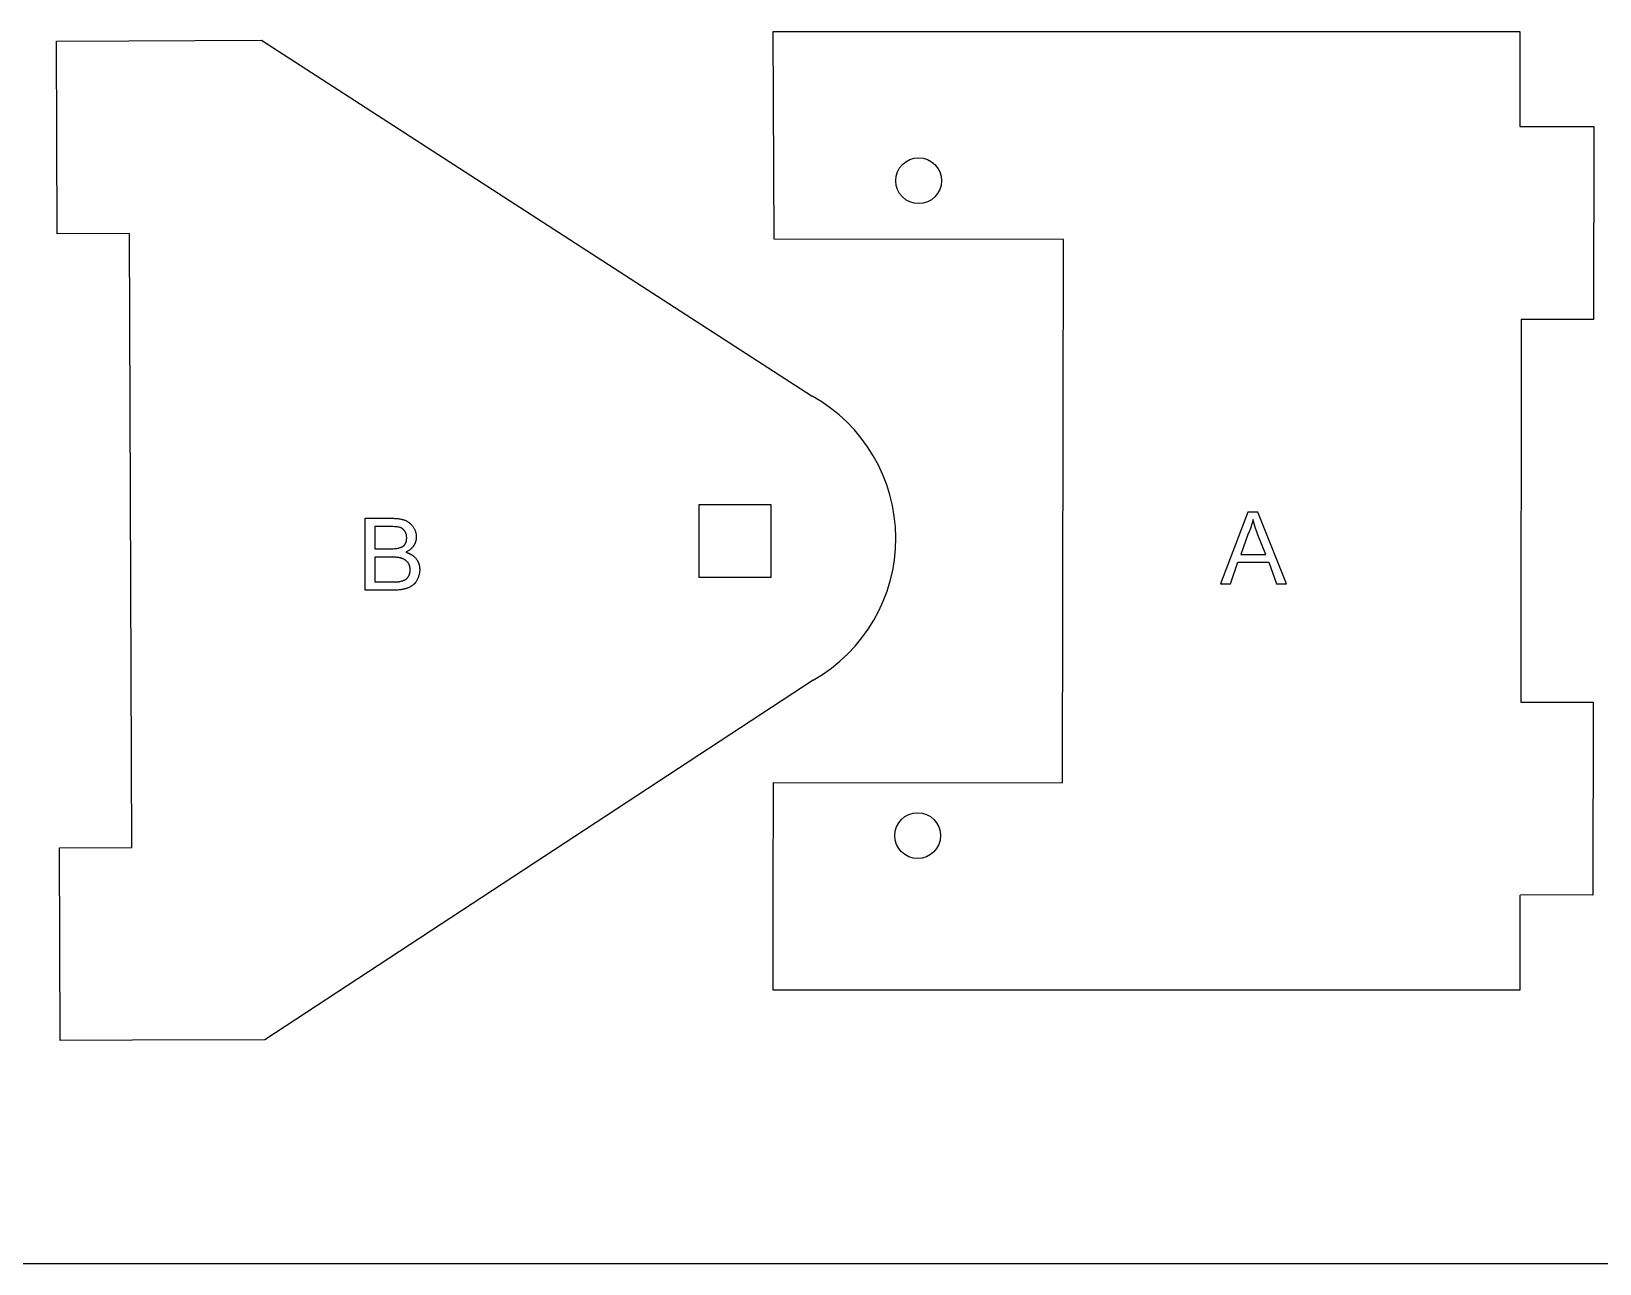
# Model space of a CAD drawing. Extents: x -681 to -116, y -32 to 76.
# Drawn here: x -539.7 to -474.6, y -31.6 to 19.5 of the extents above; entities that cross this region are included whole.
import ezdxf

# ---------------------------------------------------------------- set-up
doc = ezdxf.new("R2010")
doc.units = 0
doc.layers.add('DEFAULT', color=7, linetype='CONTINUOUS')
doc.layers.add('MAKE2D$VISIBLE$LINES', color=7, linetype='CONTINUOUS')

msp = doc.modelspace()

# ---------------------------------------------------------------- linework, layer by layer
at = {"layer": 'DEFAULT'}
for p, q in [((-508.883, 10.879), (-508.924, 19.493)), ((-508.924, 19.493), (-477.945, 19.493)), ((-477.945, 19.493), (-477.945, 15.549)), ((-477.945, 15.549), (-474.876, 15.542)), ((-474.876, 15.542), (-474.888, 7.542)), ((-496.885, 10.861), (-508.883, 10.879)), ((-496.919, -11.681), (-496.885, 10.861)), ((-477.888, 7.547), (-477.911, -8.322)), ((-474.888, 7.542), (-477.888, 7.547)), ((-512.012, -0.141), (-512.013, -3.141)), ((-509.012, -0.142), (-512.012, -0.141)), ((-509.013, -3.142), (-509.012, -0.142)), ((-512.013, -3.141), (-509.013, -3.142)), ((-477.911, -8.322), (-474.911, -8.327)), ((-474.911, -8.327), (-474.923, -16.327)), ((-508.924, -16.327), (-508.917, -11.663)), ((-508.917, -11.663), (-496.919, -11.681)), ((-508.924, -20.269), (-508.924, -16.327)), ((-477.945, -16.327), (-477.945, -20.269)), ((-474.923, -16.327), (-477.923, -16.322)), ((-477.945, -20.269), (-508.924, -20.269)), ((-681.133, -31.616), (-116.133, -31.616))]:
    msp.add_line(p, q, dxfattribs=at)
at = {"layer": 'DEFAULT', "color": 3}
for p, q in [((-489.233, -0.444), (-490.371, -3.425)), ((-488.817, -0.444), (-489.233, -0.444)), ((-487.624, -3.425), (-488.817, -0.444)), ((-525.853, -3.685), (-525.853, -0.703)), ((-525.853, -0.703), (-524.733, -0.703)), ((-524.859, -1.046), (-525.455, -1.046)), ((-525.455, -1.046), (-525.455, -1.968)), ((-524.781, -1.047), (-524.859, -1.046)), ((-524.71, -1.049), (-524.781, -1.047)), ((-524.733, -0.703), (-524.689, -0.703)), ((-524.645, -1.053), (-524.71, -1.049)), ((-524.689, -0.703), (-524.647, -0.705)), ((-524.647, -0.705), (-524.606, -0.707)), ((-524.586, -1.058), (-524.645, -1.053)), ((-524.606, -0.707), (-524.566, -0.71)), ((-524.533, -1.063), (-524.586, -1.058)), ((-524.566, -0.71), (-524.528, -0.713)), ((-524.486, -1.069), (-524.533, -1.063)), ((-524.528, -0.713), (-524.49, -0.717)), ((-524.49, -0.717), (-524.454, -0.722)), ((-524.444, -1.076), (-524.486, -1.069)), ((-524.454, -0.722), (-524.419, -0.728)), ((-524.407, -1.083), (-524.444, -1.076)), ((-524.419, -0.728), (-524.384, -0.734)), ((-524.399, -1.086), (-524.407, -1.083)), ((-524.391, -1.09), (-524.399, -1.086)), ((-524.383, -1.093), (-524.391, -1.09)), ((-524.384, -0.734), (-524.351, -0.741)), ((-524.375, -1.097), (-524.383, -1.093)), ((-524.367, -1.101), (-524.375, -1.097)), ((-524.36, -1.105), (-524.367, -1.101)), ((-524.353, -1.109), (-524.36, -1.105)), ((-524.346, -1.113), (-524.353, -1.109)), ((-524.351, -0.741), (-524.319, -0.748)), ((-524.339, -1.117), (-524.346, -1.113)), ((-524.332, -1.122), (-524.339, -1.117)), ((-524.325, -1.126), (-524.332, -1.122)), ((-524.319, -1.131), (-524.325, -1.126)), ((-524.319, -0.748), (-524.288, -0.756)), ((-524.313, -1.136), (-524.319, -1.131)), ((-524.306, -1.14), (-524.313, -1.136)), ((-524.3, -1.145), (-524.306, -1.14)), ((-524.294, -1.15), (-524.3, -1.145)), ((-524.288, -1.155), (-524.294, -1.15)), ((-524.288, -0.756), (-524.258, -0.765)), ((-524.283, -1.161), (-524.288, -1.155)), ((-524.271, -1.171), (-524.283, -1.161)), ((-524.26, -1.183), (-524.271, -1.171)), ((-524.25, -1.194), (-524.26, -1.183)), ((-524.258, -0.765), (-524.228, -0.774)), ((-524.239, -1.206), (-524.25, -1.194)), ((-524.229, -1.219), (-524.239, -1.206)), ((-524.219, -1.232), (-524.229, -1.219)), ((-524.228, -0.774), (-524.2, -0.783)), ((-524.208, -1.245), (-524.219, -1.232)), ((-524.204, -1.252), (-524.208, -1.245)), ((-524.199, -1.259), (-524.204, -1.252)), ((-524.2, -0.783), (-524.172, -0.793)), ((-524.194, -1.266), (-524.199, -1.259)), ((-524.19, -1.273), (-524.194, -1.266)), ((-524.186, -1.28), (-524.19, -1.273)), ((-524.182, -1.288), (-524.186, -1.28)), ((-524.178, -1.295), (-524.182, -1.288)), ((-524.174, -1.303), (-524.178, -1.295)), ((-524.172, -0.793), (-524.149, -0.807)), ((-524.149, -0.807), (-524.126, -0.821)), ((-524.126, -0.821), (-524.103, -0.836)), ((-524.103, -0.836), (-524.081, -0.851)), ((-524.081, -0.851), (-524.059, -0.867)), ((-524.059, -0.867), (-524.038, -0.883)), ((-524.038, -0.883), (-524.017, -0.9)), ((-524.017, -0.9), (-523.996, -0.918)), ((-523.996, -0.918), (-523.976, -0.936)), ((-523.976, -0.936), (-523.956, -0.955)), ((-523.956, -0.955), (-523.937, -0.974)), ((-523.937, -0.974), (-523.918, -0.994)), ((-523.918, -0.994), (-523.9, -1.015)), ((-523.9, -1.015), (-523.882, -1.037)), ((-523.882, -1.037), (-523.864, -1.059)), ((-523.864, -1.059), (-523.847, -1.083)), ((-523.847, -1.083), (-523.834, -1.106)), ((-523.834, -1.106), (-523.822, -1.13)), ((-523.822, -1.13), (-523.81, -1.154)), ((-523.81, -1.154), (-523.8, -1.178)), ((-523.8, -1.178), (-523.79, -1.202)), ((-523.79, -1.202), (-523.781, -1.226)), ((-523.781, -1.226), (-523.773, -1.25)), ((-523.773, -1.25), (-523.766, -1.275)), ((-523.766, -1.275), (-523.759, -1.299)), ((-523.759, -1.299), (-523.754, -1.324)), ((-489.198, -1.295), (-489.215, -1.329)), ((-489.183, -1.26), (-489.198, -1.295)), ((-489.168, -1.226), (-489.183, -1.26)), ((-489.153, -1.19), (-489.168, -1.226)), ((-489.126, -1.119), (-489.153, -1.19)), ((-489.102, -1.047), (-489.126, -1.119)), ((-489.079, -0.973), (-489.102, -1.047)), ((-489.057, -0.9), (-489.079, -0.973)), ((-489.016, -0.751), (-489.057, -0.9)), ((-489.001, -0.814), (-489.016, -0.751)), ((-488.982, -0.883), (-489.001, -0.814)), ((-488.937, -1.033), (-488.982, -0.883)), ((-488.817, -1.383), (-488.937, -1.033)), ((-524.59, -1.957), (-524.547, -1.951)), ((-524.547, -1.951), (-524.508, -1.945)), ((-524.508, -1.945), (-524.473, -1.939)), ((-524.473, -1.939), (-524.458, -1.935)), ((-524.458, -1.935), (-524.443, -1.932)), ((-524.443, -1.932), (-524.404, -1.918)), ((-524.404, -1.918), (-524.386, -1.911)), ((-524.386, -1.911), (-524.369, -1.904)), ((-524.369, -1.904), (-524.352, -1.897)), ((-524.352, -1.897), (-524.336, -1.889)), ((-524.336, -1.889), (-524.328, -1.885)), ((-524.328, -1.885), (-524.32, -1.881)), ((-524.32, -1.881), (-524.313, -1.877)), ((-524.313, -1.877), (-524.306, -1.873)), ((-524.306, -1.873), (-524.299, -1.869)), ((-524.299, -1.869), (-524.292, -1.864)), ((-524.292, -1.864), (-524.285, -1.86)), ((-524.285, -1.86), (-524.278, -1.855)), ((-524.278, -1.855), (-524.272, -1.851)), ((-524.272, -1.851), (-524.265, -1.846)), ((-524.265, -1.846), (-524.259, -1.841)), ((-524.259, -1.841), (-524.253, -1.835)), ((-524.253, -1.835), (-524.247, -1.83)), ((-524.247, -1.83), (-524.241, -1.824)), ((-524.241, -1.824), (-524.235, -1.819)), ((-524.235, -1.819), (-524.23, -1.813)), ((-524.23, -1.813), (-524.224, -1.807)), ((-524.224, -1.807), (-524.219, -1.8)), ((-524.219, -1.8), (-524.214, -1.794)), ((-524.214, -1.794), (-524.208, -1.787)), ((-524.208, -1.787), (-524.204, -1.781)), ((-524.204, -1.781), (-524.199, -1.774)), ((-524.199, -1.774), (-524.194, -1.767)), ((-524.194, -1.767), (-524.19, -1.759)), ((-524.19, -1.759), (-524.186, -1.752)), ((-524.186, -1.752), (-524.182, -1.745)), ((-524.182, -1.745), (-524.178, -1.737)), ((-524.178, -1.737), (-524.174, -1.73)), ((-524.171, -1.31), (-524.174, -1.303)), ((-524.174, -1.73), (-524.171, -1.722)), ((-524.168, -1.318), (-524.171, -1.31)), ((-524.171, -1.722), (-524.168, -1.714)), ((-524.165, -1.326), (-524.168, -1.318)), ((-524.168, -1.714), (-524.165, -1.706)), ((-524.162, -1.334), (-524.165, -1.326)), ((-524.165, -1.706), (-524.162, -1.698)), ((-524.159, -1.342), (-524.162, -1.334)), ((-524.162, -1.698), (-524.159, -1.69)), ((-524.157, -1.35), (-524.159, -1.342)), ((-524.159, -1.69), (-524.157, -1.682)), ((-524.154, -1.359), (-524.157, -1.35)), ((-524.157, -1.682), (-524.154, -1.674)), ((-524.152, -1.367), (-524.154, -1.359)), ((-524.154, -1.674), (-524.152, -1.665)), ((-524.15, -1.376), (-524.152, -1.367)), ((-524.152, -1.665), (-524.15, -1.657)), ((-524.148, -1.384), (-524.15, -1.376)), ((-524.15, -1.657), (-524.148, -1.648)), ((-524.146, -1.393), (-524.148, -1.384)), ((-524.148, -1.648), (-524.146, -1.639)), ((-524.145, -1.402), (-524.146, -1.393)), ((-524.146, -1.639), (-524.145, -1.631)), ((-524.142, -1.42), (-524.145, -1.402)), ((-524.145, -1.631), (-524.142, -1.613)), ((-524.14, -1.438), (-524.142, -1.42)), ((-524.142, -1.613), (-524.14, -1.594)), ((-524.138, -1.457), (-524.14, -1.438)), ((-524.14, -1.594), (-524.138, -1.575)), ((-524.137, -1.476), (-524.138, -1.457)), ((-524.138, -1.575), (-524.137, -1.556)), ((-524.136, -1.496), (-524.137, -1.476)), ((-524.137, -1.556), (-524.136, -1.536)), ((-524.136, -1.516), (-524.136, -1.496)), ((-524.136, -1.536), (-524.136, -1.516)), ((-523.934, -1.947), (-523.944, -1.956)), ((-523.925, -1.938), (-523.934, -1.947)), ((-523.917, -1.929), (-523.925, -1.938)), ((-523.908, -1.919), (-523.917, -1.929)), ((-523.9, -1.91), (-523.908, -1.919)), ((-523.892, -1.901), (-523.9, -1.91)), ((-523.884, -1.891), (-523.892, -1.901)), ((-523.876, -1.881), (-523.884, -1.891)), ((-523.868, -1.872), (-523.876, -1.881)), ((-523.861, -1.862), (-523.868, -1.872)), ((-523.854, -1.852), (-523.861, -1.862)), ((-523.847, -1.842), (-523.854, -1.852)), ((-523.84, -1.831), (-523.847, -1.842)), ((-523.834, -1.821), (-523.84, -1.831)), ((-523.828, -1.811), (-523.834, -1.821)), ((-523.822, -1.8), (-523.828, -1.811)), ((-523.816, -1.789), (-523.822, -1.8)), ((-523.81, -1.779), (-523.816, -1.789)), ((-523.805, -1.768), (-523.81, -1.779)), ((-523.8, -1.757), (-523.805, -1.768)), ((-523.795, -1.746), (-523.8, -1.757)), ((-523.79, -1.735), (-523.795, -1.746)), ((-523.785, -1.724), (-523.79, -1.735)), ((-523.781, -1.713), (-523.785, -1.724)), ((-523.777, -1.702), (-523.781, -1.713)), ((-523.773, -1.69), (-523.777, -1.702)), ((-523.769, -1.679), (-523.773, -1.69)), ((-523.766, -1.668), (-523.769, -1.679)), ((-523.762, -1.656), (-523.766, -1.668)), ((-523.759, -1.645), (-523.762, -1.656)), ((-523.757, -1.633), (-523.759, -1.645)), ((-523.754, -1.621), (-523.757, -1.633)), ((-523.754, -1.324), (-523.749, -1.349)), ((-523.751, -1.61), (-523.754, -1.621)), ((-523.749, -1.598), (-523.751, -1.61)), ((-523.749, -1.349), (-523.745, -1.375)), ((-523.747, -1.586), (-523.749, -1.598)), ((-523.745, -1.575), (-523.747, -1.586)), ((-523.745, -1.375), (-523.742, -1.401)), ((-523.744, -1.563), (-523.745, -1.575)), ((-523.742, -1.551), (-523.744, -1.563)), ((-523.742, -1.401), (-523.74, -1.427)), ((-523.741, -1.539), (-523.742, -1.551)), ((-523.74, -1.528), (-523.741, -1.539)), ((-523.74, -1.427), (-523.739, -1.453)), ((-523.739, -1.504), (-523.74, -1.516)), ((-523.74, -1.516), (-523.74, -1.528)), ((-523.739, -1.453), (-523.739, -1.48)), ((-523.739, -1.48), (-523.739, -1.492)), ((-523.739, -1.492), (-523.739, -1.504)), ((-489.215, -1.329), (-489.522, -2.197)), ((-488.492, -2.197), (-488.817, -1.383)), ((-525.455, -1.968), (-524.805, -1.968)), ((-524.769, -2.311), (-525.455, -2.311)), ((-525.455, -2.311), (-525.455, -3.342)), ((-524.805, -1.968), (-524.746, -1.967)), ((-524.697, -2.312), (-524.769, -2.311)), ((-524.746, -1.967), (-524.69, -1.965)), ((-524.63, -2.315), (-524.697, -2.312)), ((-524.69, -1.965), (-524.638, -1.961)), ((-524.638, -1.961), (-524.59, -1.957)), ((-524.568, -2.319), (-524.63, -2.315)), ((-524.539, -2.322), (-524.568, -2.319)), ((-524.511, -2.325), (-524.539, -2.322)), ((-524.485, -2.329), (-524.511, -2.325)), ((-524.46, -2.333), (-524.485, -2.329)), ((-524.436, -2.337), (-524.46, -2.333)), ((-524.413, -2.342), (-524.436, -2.337)), ((-524.392, -2.347), (-524.413, -2.342)), ((-524.381, -2.35), (-524.392, -2.347)), ((-524.371, -2.353), (-524.381, -2.35)), ((-524.362, -2.356), (-524.371, -2.353)), ((-524.353, -2.359), (-524.362, -2.356)), ((-524.344, -2.362), (-524.353, -2.359)), ((-524.335, -2.366), (-524.344, -2.362)), ((-524.315, -2.373), (-524.335, -2.366)), ((-524.296, -2.38), (-524.315, -2.373)), ((-524.278, -2.388), (-524.296, -2.38)), ((-524.26, -2.396), (-524.278, -2.388)), ((-524.243, -2.405), (-524.26, -2.396)), ((-524.226, -2.414), (-524.243, -2.405)), ((-524.21, -2.423), (-524.226, -2.414)), ((-524.195, -2.433), (-524.21, -2.423)), ((-524.18, -2.444), (-524.195, -2.433)), ((-524.165, -2.455), (-524.18, -2.444)), ((-524.146, -2.099), (-524.172, -2.113)), ((-524.172, -2.113), (-524.136, -2.123)), ((-524.151, -2.466), (-524.165, -2.455)), ((-524.137, -2.477), (-524.151, -2.466)), ((-524.12, -2.085), (-524.146, -2.099)), ((-524.123, -2.49), (-524.137, -2.477)), ((-524.136, -2.123), (-524.118, -2.129)), ((-524.109, -2.502), (-524.123, -2.49)), ((-524.095, -2.07), (-524.12, -2.085)), ((-524.118, -2.129), (-524.101, -2.135)), ((-524.096, -2.515), (-524.109, -2.502)), ((-524.101, -2.135), (-524.084, -2.141)), ((-524.082, -2.528), (-524.096, -2.515)), ((-524.071, -2.055), (-524.095, -2.07)), ((-524.084, -2.141), (-524.068, -2.147)), ((-524.072, -2.545), (-524.082, -2.528)), ((-524.063, -2.562), (-524.072, -2.545)), ((-524.047, -2.04), (-524.071, -2.055)), ((-524.068, -2.147), (-524.052, -2.153)), ((-524.054, -2.579), (-524.063, -2.562)), ((-524.045, -2.597), (-524.054, -2.579)), ((-524.052, -2.153), (-524.036, -2.16)), ((-524.025, -2.024), (-524.047, -2.04)), ((-524.037, -2.614), (-524.045, -2.597)), ((-524.036, -2.16), (-524.021, -2.167)), ((-524.003, -2.007), (-524.025, -2.024)), ((-524.021, -2.167), (-524.006, -2.174)), ((-524.006, -2.174), (-523.991, -2.181)), ((-523.983, -1.991), (-524.003, -2.007)), ((-523.991, -2.181), (-523.976, -2.189)), ((-523.963, -1.974), (-523.983, -1.991)), ((-523.976, -2.189), (-523.962, -2.197)), ((-523.944, -1.956), (-523.963, -1.974)), ((-523.962, -2.197), (-523.948, -2.205)), ((-523.948, -2.205), (-523.935, -2.213)), ((-523.935, -2.213), (-523.922, -2.221)), ((-523.922, -2.221), (-523.909, -2.23)), ((-523.909, -2.23), (-523.896, -2.238)), ((-523.896, -2.238), (-523.883, -2.247)), ((-523.883, -2.247), (-523.871, -2.257)), ((-523.871, -2.257), (-523.859, -2.266)), ((-523.859, -2.266), (-523.847, -2.276)), ((-523.847, -2.276), (-523.836, -2.286)), ((-523.836, -2.286), (-523.824, -2.296)), ((-523.824, -2.296), (-523.813, -2.306)), ((-523.813, -2.306), (-523.802, -2.316)), ((-523.802, -2.316), (-523.78, -2.338)), ((-523.78, -2.338), (-523.759, -2.36)), ((-523.759, -2.36), (-523.739, -2.384)), ((-523.739, -2.384), (-523.722, -2.408)), ((-523.722, -2.408), (-523.706, -2.432)), ((-523.706, -2.432), (-523.699, -2.444)), ((-523.699, -2.444), (-523.692, -2.457)), ((-523.692, -2.457), (-523.685, -2.47)), ((-523.685, -2.47), (-523.678, -2.482)), ((-523.678, -2.482), (-523.671, -2.495)), ((-523.671, -2.495), (-523.665, -2.508)), ((-523.665, -2.508), (-523.659, -2.521)), ((-523.659, -2.521), (-523.653, -2.535)), ((-523.653, -2.535), (-523.648, -2.548)), ((-523.648, -2.548), (-523.642, -2.562)), ((-523.642, -2.562), (-523.637, -2.575)), ((-523.637, -2.575), (-523.632, -2.589)), ((-523.632, -2.589), (-523.628, -2.603)), ((-489.956, -3.425), (-489.649, -2.522)), ((-489.649, -2.522), (-488.365, -2.522)), ((-489.522, -2.197), (-488.492, -2.197)), ((-488.365, -2.522), (-488.04, -3.425)), ((-524.214, -3.255), (-524.208, -3.251)), ((-524.208, -3.251), (-524.202, -3.248)), ((-524.202, -3.248), (-524.195, -3.244)), ((-524.195, -3.244), (-524.189, -3.241)), ((-524.189, -3.241), (-524.182, -3.237)), ((-524.182, -3.237), (-524.176, -3.233)), ((-524.176, -3.233), (-524.17, -3.229)), ((-524.17, -3.229), (-524.164, -3.225)), ((-524.164, -3.225), (-524.158, -3.221)), ((-524.158, -3.221), (-524.152, -3.216)), ((-524.152, -3.216), (-524.146, -3.212)), ((-524.146, -3.212), (-524.14, -3.208)), ((-524.14, -3.208), (-524.135, -3.203)), ((-524.135, -3.203), (-524.129, -3.198)), ((-524.129, -3.198), (-524.124, -3.193)), ((-524.124, -3.193), (-524.119, -3.188)), ((-524.119, -3.188), (-524.114, -3.183)), ((-524.114, -3.183), (-524.109, -3.178)), ((-524.109, -3.178), (-524.104, -3.173)), ((-524.104, -3.173), (-524.099, -3.168)), ((-524.099, -3.168), (-524.094, -3.162)), ((-524.094, -3.162), (-524.09, -3.157)), ((-524.09, -3.157), (-524.085, -3.151)), ((-524.085, -3.151), (-524.081, -3.145)), ((-524.081, -3.145), (-524.076, -3.139)), ((-524.076, -3.139), (-524.072, -3.133)), ((-524.072, -3.133), (-524.068, -3.127)), ((-524.068, -3.127), (-524.064, -3.121)), ((-524.064, -3.121), (-524.06, -3.115)), ((-524.06, -3.115), (-524.056, -3.108)), ((-524.056, -3.108), (-524.053, -3.102)), ((-524.053, -3.102), (-524.049, -3.095)), ((-524.049, -3.095), (-524.046, -3.089)), ((-524.046, -3.089), (-524.043, -3.082)), ((-524.043, -3.082), (-524.039, -3.075)), ((-524.039, -3.075), (-524.036, -3.068)), ((-524.03, -2.632), (-524.037, -2.614)), ((-524.036, -3.068), (-524.033, -3.061)), ((-524.033, -3.061), (-524.027, -3.046)), ((-524.026, -2.641), (-524.03, -2.632)), ((-524.027, -3.046), (-524.022, -3.031)), ((-524.023, -2.65), (-524.026, -2.641)), ((-524.02, -2.659), (-524.023, -2.65)), ((-524.022, -3.031), (-524.017, -3.016)), ((-524.016, -2.668), (-524.02, -2.659)), ((-524.017, -3.016), (-524.013, -3.001)), ((-524.014, -2.678), (-524.016, -2.668)), ((-524.011, -2.687), (-524.014, -2.678)), ((-524.013, -3.001), (-524.009, -2.985)), ((-524.008, -2.697), (-524.011, -2.687)), ((-524.009, -2.985), (-524.005, -2.969)), ((-524.006, -2.707), (-524.008, -2.697)), ((-524.004, -2.716), (-524.006, -2.707)), ((-524.005, -2.969), (-524.002, -2.953)), ((-524.002, -2.726), (-524.004, -2.716)), ((-524, -2.737), (-524.002, -2.726)), ((-524.002, -2.953), (-523.999, -2.936)), ((-523.998, -2.747), (-524, -2.737)), ((-523.999, -2.936), (-523.997, -2.92)), ((-523.997, -2.757), (-523.998, -2.747)), ((-523.995, -2.768), (-523.997, -2.757)), ((-523.997, -2.92), (-523.995, -2.903)), ((-523.994, -2.779), (-523.995, -2.768)), ((-523.995, -2.903), (-523.994, -2.886)), ((-523.993, -2.79), (-523.994, -2.779)), ((-523.994, -2.886), (-523.992, -2.869)), ((-523.993, -2.801), (-523.993, -2.79)), ((-523.992, -2.812), (-523.993, -2.801)), ((-523.992, -2.824), (-523.992, -2.812)), ((-523.992, -2.836), (-523.992, -2.824)), ((-523.992, -2.852), (-523.992, -2.836)), ((-523.992, -2.869), (-523.992, -2.852)), ((-523.695, -3.238), (-523.706, -3.261)), ((-523.684, -3.215), (-523.695, -3.238)), ((-523.674, -3.194), (-523.684, -3.215)), ((-523.665, -3.173), (-523.674, -3.194)), ((-523.656, -3.151), (-523.665, -3.173)), ((-523.647, -3.128), (-523.656, -3.151)), ((-523.639, -3.104), (-523.647, -3.128)), ((-523.632, -3.081), (-523.639, -3.104)), ((-523.625, -3.057), (-523.632, -3.081)), ((-523.628, -2.603), (-523.624, -2.618)), ((-523.619, -3.032), (-523.625, -3.057)), ((-523.624, -2.618), (-523.62, -2.632)), ((-523.62, -2.632), (-523.616, -2.647)), ((-523.613, -3.007), (-523.619, -3.032)), ((-523.616, -2.647), (-523.613, -2.661)), ((-523.613, -2.661), (-523.609, -2.676)), ((-523.608, -2.983), (-523.613, -3.007)), ((-523.609, -2.676), (-523.606, -2.691)), ((-523.604, -2.958), (-523.608, -2.983)), ((-523.606, -2.691), (-523.604, -2.706)), ((-523.604, -2.706), (-523.602, -2.722)), ((-523.601, -2.933), (-523.604, -2.958)), ((-523.602, -2.722), (-523.6, -2.738)), ((-523.598, -2.908), (-523.601, -2.933)), ((-523.6, -2.738), (-523.598, -2.753)), ((-523.598, -2.753), (-523.597, -2.769)), ((-523.596, -2.884), (-523.598, -2.908)), ((-523.597, -2.769), (-523.595, -2.786)), ((-523.594, -2.859), (-523.596, -2.884)), ((-523.595, -2.786), (-523.595, -2.802)), ((-523.595, -2.802), (-523.594, -2.819)), ((-523.594, -2.819), (-523.594, -2.836)), ((-523.594, -2.836), (-523.594, -2.859)), ((-524.715, -3.685), (-525.853, -3.685)), ((-525.455, -3.342), (-524.696, -3.342)), ((-524.642, -3.684), (-524.715, -3.685)), ((-524.696, -3.342), (-524.608, -3.341)), ((-524.572, -3.682), (-524.642, -3.684)), ((-524.608, -3.341), (-524.569, -3.341)), ((-524.506, -3.677), (-524.572, -3.682)), ((-524.569, -3.341), (-524.534, -3.339)), ((-524.534, -3.339), (-524.517, -3.338)), ((-524.517, -3.338), (-524.502, -3.337)), ((-524.443, -3.671), (-524.506, -3.677)), ((-524.502, -3.337), (-524.487, -3.336)), ((-524.487, -3.336), (-524.473, -3.334)), ((-524.473, -3.334), (-524.46, -3.332)), ((-524.46, -3.332), (-524.453, -3.331)), ((-524.453, -3.331), (-524.447, -3.329)), ((-524.447, -3.329), (-524.442, -3.328)), ((-524.413, -3.668), (-524.443, -3.671)), ((-524.442, -3.328), (-524.436, -3.327)), ((-524.436, -3.327), (-524.431, -3.325)), ((-524.431, -3.325), (-524.425, -3.323)), ((-524.425, -3.323), (-524.361, -3.31)), ((-524.384, -3.664), (-524.413, -3.668)), ((-524.356, -3.659), (-524.384, -3.664)), ((-524.361, -3.31), (-524.331, -3.302)), ((-524.328, -3.654), (-524.356, -3.659)), ((-524.331, -3.302), (-524.317, -3.298)), ((-524.302, -3.649), (-524.328, -3.654)), ((-524.317, -3.298), (-524.303, -3.294)), ((-524.303, -3.294), (-524.29, -3.29)), ((-524.276, -3.643), (-524.302, -3.649)), ((-524.29, -3.29), (-524.277, -3.285)), ((-524.277, -3.285), (-524.265, -3.28)), ((-524.251, -3.637), (-524.276, -3.643)), ((-524.265, -3.28), (-524.253, -3.275)), ((-524.253, -3.275), (-524.247, -3.273)), ((-524.227, -3.631), (-524.251, -3.637)), ((-524.247, -3.273), (-524.241, -3.27)), ((-524.241, -3.27), (-524.235, -3.267)), ((-524.235, -3.267), (-524.23, -3.264)), ((-524.23, -3.264), (-524.224, -3.261)), ((-524.215, -3.629), (-524.227, -3.631)), ((-524.224, -3.261), (-524.219, -3.258)), ((-524.219, -3.258), (-524.214, -3.255)), ((-524.203, -3.627), (-524.215, -3.629)), ((-524.191, -3.625), (-524.203, -3.627)), ((-524.18, -3.622), (-524.191, -3.625)), ((-524.169, -3.62), (-524.18, -3.622)), ((-524.157, -3.617), (-524.169, -3.62)), ((-524.146, -3.614), (-524.157, -3.617)), ((-524.135, -3.611), (-524.146, -3.614)), ((-524.124, -3.607), (-524.135, -3.611)), ((-524.113, -3.604), (-524.124, -3.607)), ((-524.103, -3.6), (-524.113, -3.604)), ((-524.092, -3.596), (-524.103, -3.6)), ((-524.071, -3.588), (-524.092, -3.596)), ((-524.05, -3.579), (-524.071, -3.588)), ((-524.03, -3.569), (-524.05, -3.579)), ((-524.011, -3.559), (-524.03, -3.569)), ((-523.991, -3.548), (-524.011, -3.559)), ((-523.972, -3.537), (-523.991, -3.548)), ((-523.954, -3.525), (-523.972, -3.537)), ((-523.936, -3.512), (-523.954, -3.525)), ((-523.918, -3.499), (-523.936, -3.512)), ((-523.901, -3.486), (-523.918, -3.499)), ((-523.893, -3.481), (-523.901, -3.486)), ((-523.885, -3.476), (-523.893, -3.481)), ((-523.876, -3.47), (-523.885, -3.476)), ((-523.868, -3.464), (-523.876, -3.47)), ((-523.86, -3.458), (-523.868, -3.464)), ((-523.852, -3.452), (-523.86, -3.458)), ((-523.845, -3.445), (-523.852, -3.452)), ((-523.837, -3.439), (-523.845, -3.445)), ((-523.829, -3.432), (-523.837, -3.439)), ((-523.822, -3.425), (-523.829, -3.432)), ((-523.814, -3.417), (-523.822, -3.425)), ((-523.807, -3.41), (-523.814, -3.417)), ((-523.8, -3.402), (-523.807, -3.41)), ((-523.793, -3.394), (-523.8, -3.402)), ((-523.786, -3.386), (-523.793, -3.394)), ((-523.779, -3.378), (-523.786, -3.386)), ((-523.773, -3.369), (-523.779, -3.378)), ((-523.766, -3.36), (-523.773, -3.369)), ((-523.759, -3.351), (-523.766, -3.36)), ((-523.753, -3.342), (-523.759, -3.351)), ((-523.747, -3.333), (-523.753, -3.342)), ((-523.741, -3.323), (-523.747, -3.333)), ((-523.728, -3.303), (-523.741, -3.323)), ((-523.717, -3.282), (-523.728, -3.303)), ((-523.706, -3.261), (-523.717, -3.282)), ((-490.371, -3.425), (-489.956, -3.425)), ((-488.04, -3.425), (-487.624, -3.425))]:
    msp.add_line(p, q, dxfattribs=at)
at = {"layer": 'DEFAULT'}
for centre in [(-502.893, 13.299), (-502.934, -13.864)]:
    msp.add_circle(centre, 0.95, dxfattribs=at)
at = {"layer": 'MAKE2D$VISIBLE$LINES'}
for p, q in [((-538.66, 19.094), (-535.66, 19.105)), ((-538.633, 11.094), (-538.66, 19.094)), ((-535.66, 19.105), (-530.161, 19.124)), ((-530.161, 19.124), (-507.305, 4.359)), ((-535.633, 11.105), (-538.633, 11.094)), ((-535.545, -14.354), (-535.633, 11.105)), ((-507.265, -7.413), (-530.018, -22.335)), ((-538.545, -14.365), (-535.545, -14.354)), ((-538.517, -22.364), (-538.545, -14.365)), ((-535.517, -22.354), (-538.517, -22.364)), ((-530.018, -22.335), (-535.517, -22.354))]:
    msp.add_line(p, q, dxfattribs=at)
msp.add_arc((-510.589, -1.538), 6.75, 299.50368, 60.89187, dxfattribs=at)

doc.saveas('drawing.dxf')
